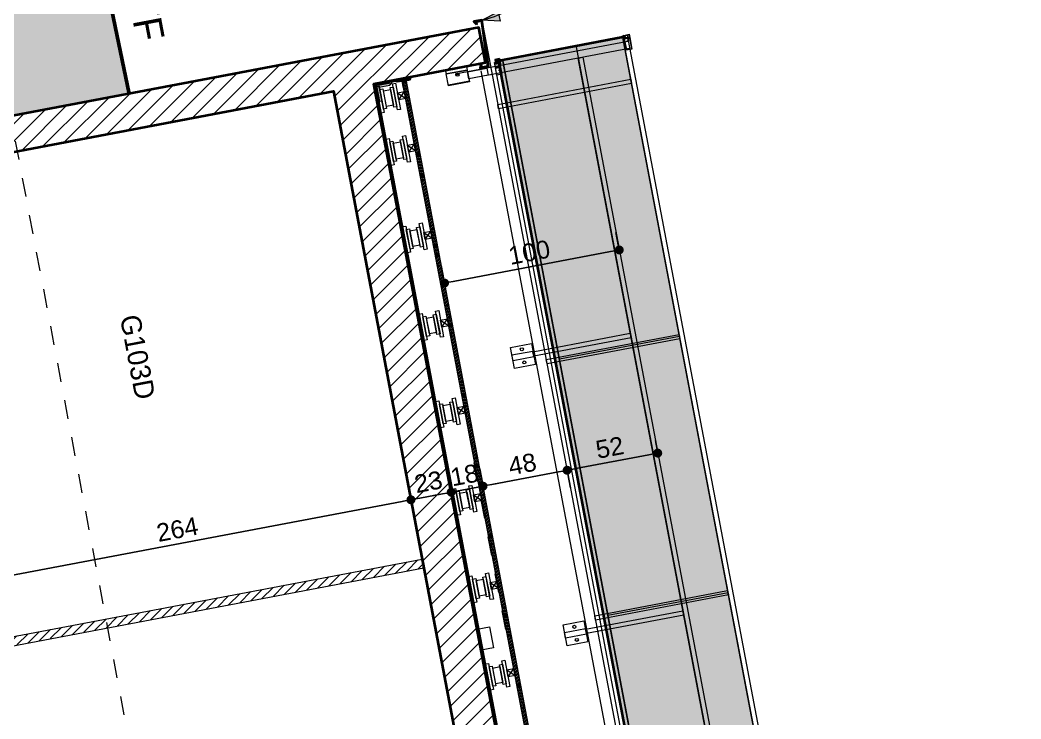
# Model space of a CAD drawing. Header units: centimetres. Extents: x 43491 to 84569, y -30699 to -11680.
# Drawn here: x 44318 to 44880, y -24973 to -24580 of the extents above; entities that cross this region are included whole.
import ezdxf

# ---------------------------------------------------------------- set-up
doc = ezdxf.new("R2010")
doc.units = ezdxf.units.CM
doc.header["$LTSCALE"] = 50.8
doc.header["$PDMODE"] = 1
doc.header["$PDSIZE"] = -2
doc.linetypes.add('Style de ligne -1', pattern=[0.41664, 0.20828, -0.20836])
doc.layers.get('0').update_dxf_attribs({"lineweight": 18})
for name, color, linetype, lineweight in [('0-PROJET-BOIS', 7, 'Continuous', 5), ('0-PROJET-COTATIONS', 7, 'Continuous', 13), ('0-PROJET-DESSINS CRÉES', 7, 'Continuous', 9), ('0-PROJET-Garde corps', 7, 'Continuous', 5), ('0-PROJET-ISOLATION', 7, 'Continuous', 13), ('0-PROJET-MUR BETON', 7, 'Continuous', 35), ('0-PROJET-MURS AGGLO', 7, 'Continuous', 5), ('0-PROJET-NGF', 7, 'Continuous', 5), ('0-PROJET-TEXTE', 7, 'Continuous', 5)]:
    doc.layers.add(name, color=color, linetype=linetype, lineweight=lineweight)
doc.styles.add('Futura Std Book', font='Futura Std Book')
doc.styles.add('Geneva', font='Geneva')
doc.styles.add('Helvetica', font='Helvetica')
doc.dimstyles.new('IS', dxfattribs={"dimtxt": 10.08724, "dimasz": 5.007446, "dimexe": 2, "dimexo": 10, "dimgap": 3, "dimtad": 1, "dimdec": 1, "dimtxsty": 'Helvetica', "dimblk": 'DOT', "dimblk1": 'DOT', "dimblk2": 'DOT', "dimcen": 0, "dimdle": 10, "dimazin": 0, "dimtfac": 0.8, "dimtdec": 1, "dimtix": 1, "dimtmove": 0, "dimatfit": 0, "dimldrblk": 'VW_FILLEDARROW-1', "dimfxl": 0, "dimfrac": 2, "dimtolj": 1, "dimarcsym": 0})

# ---------------------------------------------------------------- blocks, each defined once
blk = doc.blocks.new('Groupe-2-1')
at = {"layer": '0-PROJET-DESSINS CRÉES', "linetype": 'Continuous', "lineweight": 0}
blk.add_hatch(color=254, dxfattribs=at).paths.add_polyline_path([(5940.03, -47578.07), (5771.66, -46689.06), (5839.14, -46676.28), (6007.5, -47565.29)])
at = {"layer": '0-PROJET-DESSINS CRÉES', "color": 7, "linetype": 'Continuous', "lineweight": 13}
for p, q in [((5871.08, -46844.96), (5803.61, -46857.74)), ((5898.33, -46988.85), (5830.86, -47001.63))]:
    blk.add_line(p, q, dxfattribs=at)
at = {"layer": '0-PROJET-DESSINS CRÉES', "color": 7, "linetype": 'Continuous', "lineweight": 13, "flags": 128}
for points in [[(5940.03, -47578.07), (5771.66, -46689.06), (5839.14, -46676.28), (6007.5, -47565.29)], [(6007.5, -47565.29), (5839.1, -46676.08), (5841.7, -46675.59), (6010.1, -47564.8)], [(5936.96, -47576.11), (5769.25, -46690.55), (5771.85, -46690.05), (5939.56, -47575.61)]]:
    blk.add_lwpolyline(points, close=True, dxfattribs=at)
at = {"layer": '0-PROJET-DESSINS CRÉES', "color": 8, "linetype": 'Continuous', "lineweight": 5, "flags": 128}
for points in [[(5769.48, -46716.97), (5769.01, -46714.51), (5843.7, -46700.37), (5844.16, -46702.82)], [(5796.67, -46860.33), (5796.2, -46857.87), (5870.85, -46843.74), (5871.31, -46846.19)], [(5823.91, -47004.22), (5823.45, -47001.76), (5898.1, -46987.62), (5898.56, -46990.08)]]:
    blk.add_lwpolyline(points, close=True, dxfattribs=at)
blk = doc.blocks.new('Groupe-3-1')
at = {"layer": '0-PROJET-Garde corps', "color": 7, "linetype": 'Continuous', "lineweight": 5}
for p, q in [((5745.95, -46697.95), (5745.86, -46697.48)), ((5746.77, -46697.8), (5746.68, -46697.33))]:
    blk.add_line(p, q, dxfattribs=at)
at = {"layer": '0-PROJET-Garde corps', "color": 7, "linetype": 'Continuous', "lineweight": 5, "flags": 128}
for points in [[(5745.18, -46697.61), (5745.16, -46697.5), (5747.34, -46697.08), (5747.37, -46697.2)], [(5745.5, -46698.04), (5745.41, -46697.57), (5747.14, -46697.24), (5747.22, -46697.71)]]:
    blk.add_lwpolyline(points, close=True, dxfattribs=at)
blk = doc.blocks.new('Groupe-4-1')
at = {"layer": '0-PROJET-Garde corps', "color": 7}
blk.add_blockref('Groupe-3-1', (0, 0), dxfattribs=at)
blk = doc.blocks.new('Groupe-5-1')
at = {"layer": '0-PROJET-Garde corps', "color": 7, "linetype": 'Continuous', "lineweight": 5, "flags": 128}
for points in [[(5843.16, -46676.94), (5844.38, -46683.43), (5841.24, -46684.02), (5840.01, -46677.54)], [(5843, -46677.18), (5844.15, -46683.27), (5841.4, -46683.79), (5840.24, -46677.7)]]:
    blk.add_lwpolyline(points, close=True, dxfattribs=at)
blk = doc.blocks.new('Groupe-6-1')
at = {"layer": '0-PROJET-DESSINS CRÉES', "color": 7, "linetype": 'Continuous', "lineweight": 13, "flags": 128}
for points in [[(5769.89, -46688.79), (5767.29, -46689.28), (5767.7, -46691.44), (5770.1, -46690.99), (5770.39, -46692.51), (5769.15, -46692.75)], [(5769.93, -46688.99), (5767.52, -46689.44), (5767.86, -46691.21), (5770.26, -46690.76), (5770.63, -46692.67), (5769.19, -46692.95)]]:
    blk.add_lwpolyline(points, dxfattribs=at)
at = {"layer": '0-PROJET-Garde corps', "color": 8, "linetype": 'Continuous', "lineweight": 5}
for p, q in [((5767.84, -46690.04), (5840.34, -46676.31)), ((5767.88, -46690.28), (5840.38, -46676.55)), ((5767.93, -46690.53), (5840.43, -46676.8)), ((5770.46, -46693.26), (5767.68, -46693.79)), ((5770.58, -46693.89), (5767.8, -46694.42)), ((5753.08, -46701.55), (5741.29, -46703.78))]:
    blk.add_line(p, q, dxfattribs=at)
at = {"layer": '0-PROJET-Garde corps', "color": 7, "linetype": 'Continuous', "lineweight": 5}
blk.add_line((5839.82, -46675.74), (5839.11, -46676.26), dxfattribs=at)
at = {"layer": '0-PROJET-Garde corps', "color": 7, "linetype": 'Continuous', "lineweight": 5, "flags": 128}
for points in [[(5842.46, -46678.84), (5842.11, -46679.14), (5745.16, -46697.5)], [(5839.11, -46676.26), (5839.82, -46675.74), (5842.82, -46675.17), (5843.16, -46676.94), (5840.16, -46677.51), (5839.3, -46677.27)], [(5839.52, -46676.21), (5839.9, -46675.93), (5842.66, -46675.41), (5842.92, -46676.78), (5840.17, -46677.3), (5839.74, -46677.18)], [(5843.29, -46683.22), (5842.85, -46683.07), (5762.87, -46698.21)], [(5770.98, -46690.24), (5770.26, -46690.76), (5767.86, -46691.21), (5767.52, -46689.44), (5769.93, -46688.99), (5770.79, -46689.23)], [(5770.57, -46690.29), (5770.18, -46690.57), (5768.02, -46690.98), (5767.75, -46689.6), (5769.92, -46689.19), (5770.35, -46689.31)]]:
    blk.add_lwpolyline(points, dxfattribs=at)
for points in [[(5840.29, -46676.06), (5840.48, -46677.04), (5767.98, -46690.77), (5767.79, -46689.79)], [(5843.06, -46677.51), (5843.09, -46677.69), (5842.25, -46677.85), (5842.39, -46678.61), (5841.67, -46679.22), (5841.55, -46679.09), (5842.2, -46678.54), (5842.04, -46677.71)], [(5741.36, -46704.13), (5740.09, -46697.45), (5751.88, -46695.22), (5753.15, -46701.9)], [(5770.13, -46691.5), (5771.29, -46697.62), (5768.5, -46698.15), (5767.34, -46692.02)]]:
    blk.add_lwpolyline(points, close=True, dxfattribs=at)
at = {"layer": '0-PROJET-Garde corps', "color": 7, "linetype": 'Continuous', "lineweight": 13, "flags": 128}
for points in [[(5769.93, -46688.99), (5769.89, -46688.79), (5767.29, -46689.28), (5767.7, -46691.44), (5770.1, -46690.99), (5770.39, -46692.51), (5769.15, -46692.75), (5769.19, -46692.95), (5770.63, -46692.67), (5770.26, -46690.76), (5767.86, -46691.21), (5767.52, -46689.44)], [(5740.13, -46697.44), (5739.71, -46695.26), (5751.47, -46693.04), (5751.88, -46695.22)], [(5752.81, -46700.12), (5752.06, -46696.19), (5762.87, -46694.14), (5763.62, -46698.07)]]:
    blk.add_lwpolyline(points, close=True, dxfattribs=at)
at = {"layer": '0-PROJET-Garde corps', "color": 7, "linetype": 'Continuous', "lineweight": 5}
blk.add_circle((5770.04, -46695.47), 0.288, dxfattribs=at)
at = {"layer": '0-PROJET-DESSINS CRÉES', "color": 7}
blk.add_blockref('Groupe-4-1', (0, 0), dxfattribs=at)
at = {"layer": '0-PROJET-Garde corps', "color": 7}
blk.add_blockref('Groupe-5-1', (0, 0), dxfattribs=at)
blk = doc.blocks.new('Groupe-233-1')
at = {"layer": '0-PROJET-DESSINS CRÉES', "lineweight": 5, "flags": 128}
for points in [[(5773.02, -47026.79), (5775.81, -47041.52), (5774.12, -47041.84), (5771.33, -47027.1)], [(5763.81, -47028.53), (5766.6, -47043.27), (5764.91, -47043.59), (5762.12, -47028.85)], [(5765.89, -47030.04), (5767.98, -47041.1), (5766.25, -47041.42), (5764.16, -47030.37)], [(5770.15, -47030.38), (5771.83, -47039.22), (5767.82, -47039.98), (5766.15, -47031.14)], [(5771.68, -47028.95), (5773.77, -47040), (5772.04, -47040.33), (5769.95, -47029.28)]]:
    blk.add_lwpolyline(points, close=True, dxfattribs=at)
blk = doc.blocks.new('Groupe-234-1')
at = {"layer": '0-PROJET-DESSINS CRÉES', "color": 7, "linetype": 'Continuous', "lineweight": 13}
for p, q in [((5774.04, -47032.19), (5778.72, -47035.37)), ((5774.79, -47036.12), (5777.97, -47031.44))]:
    blk.add_line(p, q, dxfattribs=at)
at = {"layer": '0-PROJET-DESSINS CRÉES', "color": 7, "linetype": 'Continuous', "lineweight": 13, "flags": 128}
blk.add_lwpolyline([(5777.97, -47031.44), (5778.72, -47035.37), (5774.79, -47036.12), (5774.04, -47032.19)], close=True, dxfattribs=at)
blk = doc.blocks.new('Groupe-235-1')
at = {"layer": '0-PROJET-DESSINS CRÉES', "lineweight": 5, "flags": 128}
for points in [[(5754.51, -46979.4), (5757.3, -46994.14), (5755.61, -46994.46), (5752.82, -46979.72)], [(5756.59, -46980.92), (5758.68, -46991.97), (5756.95, -46992.3), (5754.85, -46981.24)], [(5760.85, -46981.25), (5762.52, -46990.1), (5758.52, -46990.86), (5756.84, -46982.01)], [(5762.38, -46979.82), (5764.47, -46990.87), (5762.73, -46991.2), (5760.64, -46980.15)], [(5763.72, -46977.66), (5766.51, -46992.4), (5764.82, -46992.72), (5762.03, -46977.98)]]:
    blk.add_lwpolyline(points, close=True, dxfattribs=at)
blk = doc.blocks.new('Groupe-236-1')
at = {"layer": '0-PROJET-DESSINS CRÉES', "color": 7, "linetype": 'Continuous', "lineweight": 13}
for p, q in [((5765.48, -46986.99), (5768.67, -46982.32)), ((5764.74, -46983.06), (5769.41, -46986.25))]:
    blk.add_line(p, q, dxfattribs=at)
at = {"layer": '0-PROJET-DESSINS CRÉES', "color": 7, "linetype": 'Continuous', "lineweight": 13, "flags": 128}
blk.add_lwpolyline([(5768.67, -46982.32), (5769.41, -46986.25), (5765.48, -46986.99), (5764.74, -46983.06)], close=True, dxfattribs=at)
blk = doc.blocks.new('Groupe-237-1')
at = {"layer": '0-PROJET-DESSINS CRÉES', "lineweight": 5, "flags": 128}
for points in [[(5745.2, -46930.27), (5747.99, -46945.01), (5746.3, -46945.33), (5743.51, -46930.59)], [(5747.28, -46931.79), (5749.38, -46942.84), (5747.64, -46943.17), (5745.55, -46932.12)], [(5753.07, -46930.69), (5755.16, -46941.75), (5753.43, -46942.08), (5751.34, -46931.02)], [(5754.41, -46928.53), (5757.2, -46943.27), (5755.51, -46943.59), (5752.72, -46928.85)], [(5751.55, -46932.13), (5753.22, -46940.97), (5749.21, -46941.73), (5747.54, -46932.89)]]:
    blk.add_lwpolyline(points, close=True, dxfattribs=at)
blk = doc.blocks.new('Groupe-238-1')
at = {"layer": '0-PROJET-DESSINS CRÉES', "color": 7, "linetype": 'Continuous', "lineweight": 13}
for p, q in [((5755.44, -46933.94), (5760.11, -46937.12)), ((5756.18, -46937.87), (5759.37, -46933.19))]:
    blk.add_line(p, q, dxfattribs=at)
at = {"layer": '0-PROJET-DESSINS CRÉES', "color": 7, "linetype": 'Continuous', "lineweight": 13, "flags": 128}
blk.add_lwpolyline([(5759.37, -46933.19), (5760.11, -46937.12), (5756.18, -46937.87), (5755.44, -46933.94)], close=True, dxfattribs=at)
blk = doc.blocks.new('Groupe-239-1')
at = {"layer": '0-PROJET-DESSINS CRÉES', "lineweight": 5, "flags": 128}
for points in [[(5735.9, -46881.15), (5738.69, -46895.89), (5737, -46896.21), (5734.21, -46881.47)], [(5745.11, -46879.4), (5747.9, -46894.14), (5746.21, -46894.46), (5743.42, -46879.72)], [(5737.98, -46882.66), (5740.07, -46893.72), (5738.34, -46894.04), (5736.25, -46882.99)], [(5742.24, -46883), (5743.92, -46891.84), (5739.91, -46892.6), (5738.24, -46883.76)], [(5743.77, -46881.57), (5745.86, -46892.62), (5744.13, -46892.95), (5742.03, -46881.9)]]:
    blk.add_lwpolyline(points, close=True, dxfattribs=at)
blk = doc.blocks.new('Groupe-240-1')
at = {"layer": '0-PROJET-DESSINS CRÉES', "color": 7, "linetype": 'Continuous', "lineweight": 13}
for p, q in [((5746.13, -46884.81), (5750.81, -46887.99)), ((5746.88, -46888.74), (5750.06, -46884.06))]:
    blk.add_line(p, q, dxfattribs=at)
at = {"layer": '0-PROJET-DESSINS CRÉES', "color": 7, "linetype": 'Continuous', "lineweight": 13, "flags": 128}
blk.add_lwpolyline([(5750.06, -46884.06), (5750.81, -46887.99), (5746.88, -46888.74), (5746.13, -46884.81)], close=True, dxfattribs=at)
blk = doc.blocks.new('Groupe-241-1')
at = {"layer": '0-PROJET-DESSINS CRÉES', "lineweight": 5, "flags": 128}
for points in [[(5735.81, -46830.28), (5738.6, -46845.02), (5736.91, -46845.34), (5734.12, -46830.6)], [(5726.59, -46832.02), (5729.38, -46846.76), (5727.69, -46847.08), (5724.91, -46832.34)], [(5728.68, -46833.54), (5730.77, -46844.59), (5729.04, -46844.92), (5726.94, -46833.86)], [(5732.94, -46833.87), (5734.61, -46842.72), (5730.61, -46843.47), (5728.93, -46834.63)], [(5734.47, -46832.44), (5736.56, -46843.49), (5734.82, -46843.82), (5732.73, -46832.77)]]:
    blk.add_lwpolyline(points, close=True, dxfattribs=at)
blk = doc.blocks.new('Groupe-242-1')
at = {"layer": '0-PROJET-DESSINS CRÉES', "color": 7, "linetype": 'Continuous', "lineweight": 13}
for p, q in [((5736.83, -46835.68), (5741.5, -46838.87)), ((5737.57, -46839.61), (5740.76, -46834.94))]:
    blk.add_line(p, q, dxfattribs=at)
at = {"layer": '0-PROJET-DESSINS CRÉES', "color": 7, "linetype": 'Continuous', "lineweight": 13, "flags": 128}
blk.add_lwpolyline([(5740.76, -46834.94), (5741.5, -46838.87), (5737.57, -46839.61), (5736.83, -46835.68)], close=True, dxfattribs=at)
blk = doc.blocks.new('Groupe-243-1')
at = {"layer": '0-PROJET-DESSINS CRÉES', "lineweight": 5, "flags": 128}
for points in [[(5717.29, -46782.89), (5720.08, -46797.63), (5718.39, -46797.95), (5715.6, -46783.21)], [(5719.37, -46784.41), (5721.47, -46795.46), (5719.73, -46795.79), (5717.64, -46784.74)], [(5723.64, -46784.75), (5725.31, -46793.59), (5721.3, -46794.35), (5719.63, -46785.51)], [(5725.16, -46783.31), (5727.25, -46794.37), (5725.52, -46794.7), (5723.43, -46783.64)], [(5726.5, -46781.15), (5729.29, -46795.89), (5727.6, -46796.21), (5724.81, -46781.47)]]:
    blk.add_lwpolyline(points, close=True, dxfattribs=at)
blk = doc.blocks.new('Groupe-244-1')
at = {"layer": '0-PROJET-DESSINS CRÉES', "color": 7, "linetype": 'Continuous', "lineweight": 13}
for p, q in [((5727.53, -46786.56), (5732.2, -46789.74)), ((5728.27, -46790.49), (5731.46, -46785.81))]:
    blk.add_line(p, q, dxfattribs=at)
at = {"layer": '0-PROJET-DESSINS CRÉES', "color": 7, "linetype": 'Continuous', "lineweight": 13, "flags": 128}
blk.add_lwpolyline([(5731.46, -46785.81), (5732.2, -46789.74), (5728.27, -46790.49), (5727.53, -46786.56)], close=True, dxfattribs=at)
blk = doc.blocks.new('Groupe-245-1')
at = {"layer": '0-PROJET-DESSINS CRÉES', "lineweight": 5, "flags": 128}
for points in [[(5707.99, -46733.77), (5710.78, -46748.51), (5709.09, -46748.83), (5706.3, -46734.09)], [(5715.86, -46734.19), (5717.95, -46745.24), (5716.22, -46745.57), (5714.12, -46734.51)], [(5717.2, -46732.02), (5719.99, -46746.76), (5718.3, -46747.08), (5715.51, -46732.34)], [(5710.07, -46735.28), (5712.16, -46746.34), (5710.43, -46746.66), (5708.34, -46735.61)], [(5714.33, -46735.62), (5716.01, -46744.46), (5712, -46745.22), (5710.32, -46736.38)]]:
    blk.add_lwpolyline(points, close=True, dxfattribs=at)
blk = doc.blocks.new('Groupe-246-1')
at = {"layer": '0-PROJET-DESSINS CRÉES', "color": 7, "linetype": 'Continuous', "lineweight": 13}
for p, q in [((5718.22, -46737.43), (5722.9, -46740.61)), ((5718.97, -46741.36), (5722.15, -46736.68))]:
    blk.add_line(p, q, dxfattribs=at)
at = {"layer": '0-PROJET-DESSINS CRÉES', "color": 7, "linetype": 'Continuous', "lineweight": 13, "flags": 128}
blk.add_lwpolyline([(5722.15, -46736.68), (5722.9, -46740.61), (5718.97, -46741.36), (5718.22, -46737.43)], close=True, dxfattribs=at)
blk = doc.blocks.new('Groupe-247-1')
at = {"layer": '0-PROJET-DESSINS CRÉES', "lineweight": 5, "flags": 128}
for points in [[(5703.52, -46719.41), (5700.73, -46704.67), (5702.42, -46704.35), (5705.21, -46719.09)], [(5704.86, -46717.25), (5702.76, -46706.2), (5704.5, -46705.87), (5706.59, -46716.92)], [(5706.43, -46715.81), (5704.75, -46706.96), (5708.76, -46706.2), (5710.44, -46715.05)], [(5710.65, -46716.15), (5708.55, -46705.1), (5710.29, -46704.77), (5712.38, -46715.82)], [(5712.73, -46717.67), (5709.94, -46702.93), (5711.63, -46702.61), (5714.42, -46717.35)]]:
    blk.add_lwpolyline(points, close=True, dxfattribs=at)
blk = doc.blocks.new('Groupe-248-1')
at = {"layer": '0-PROJET-DESSINS CRÉES', "color": 7, "linetype": 'Continuous', "lineweight": 13}
for p, q in [((5712.65, -46708.01), (5717.33, -46711.2)), ((5713.4, -46711.94), (5716.58, -46707.27))]:
    blk.add_line(p, q, dxfattribs=at)
at = {"layer": '0-PROJET-DESSINS CRÉES', "color": 7, "linetype": 'Continuous', "lineweight": 13, "flags": 128}
blk.add_lwpolyline([(5713.4, -46711.94), (5712.65, -46708.01), (5716.58, -46707.27), (5717.33, -46711.2)], close=True, dxfattribs=at)
blk = doc.blocks.new('Groupe-273-1')
at = {"layer": '0-PROJET-DESSINS CRÉES', "linetype": 'Continuous', "lineweight": 0}
blk.add_hatch(color=254, dxfattribs=at).paths.add_polyline_path([(5889.01, -47320.1), (5769.58, -46689.45), (5812.77, -46681.27), (5932.21, -47311.92)])
at = {"layer": '0-PROJET-DESSINS CRÉES', "color": 7, "linetype": 'Continuous', "lineweight": 13, "flags": 128}
for points in [[(5889.01, -47320.1), (5769.58, -46689.45), (5812.77, -46681.27), (5932.21, -47311.92)], [(5932.21, -47311.92), (5814.14, -46688.5), (5816.75, -46688.01), (5934.81, -47311.43)], [(5886.22, -47319.63), (5767.16, -46690.94), (5769.76, -46690.45), (5888.82, -47319.14)], [(5787.9, -46848.81), (5790.13, -46860.6), (5778.38, -46862.83), (5776.15, -46851.04)], [(5788.71, -46853.09), (5789.32, -46856.33), (5777.57, -46858.55), (5776.96, -46855.31)], [(5817.41, -47004.67), (5819.65, -47016.46), (5807.9, -47018.68), (5805.66, -47006.89)], [(5818.22, -47008.94), (5818.84, -47012.18), (5807.09, -47014.41), (5806.47, -47011.17)], [(5846.93, -47160.52), (5849.16, -47172.31), (5837.41, -47174.54), (5835.18, -47162.75)], [(5847.74, -47164.8), (5848.35, -47168.04), (5836.6, -47170.26), (5835.99, -47167.02)]]:
    blk.add_lwpolyline(points, close=True, dxfattribs=at)
at = {"layer": '0-PROJET-DESSINS CRÉES', "color": 8, "linetype": 'Continuous', "lineweight": 5, "flags": 128}
for points in [[(5789.25, -46855.94), (5788.78, -46853.48), (5843.43, -46843.13), (5843.89, -46845.59)], [(5818.76, -47011.79), (5818.3, -47009.33), (5872.94, -46998.98), (5873.41, -47001.44)], [(5848.28, -47167.64), (5847.81, -47165.19), (5902.46, -47154.84), (5902.92, -47157.3)]]:
    blk.add_lwpolyline(points, close=True, dxfattribs=at)
at = {"layer": '0-PROJET-DESSINS CRÉES', "color": 7, "linetype": 'Continuous', "lineweight": 13}
for centre in [(5782.51, -46852.12), (5783.9, -46859.49), (5812.02, -47007.98), (5813.42, -47015.35), (5841.54, -47163.83), (5842.93, -47171.2)]:
    blk.add_circle(centre, 0.876, dxfattribs=at)
blk = doc.blocks.new('Groupe-279-1')
at = {"layer": '0-PROJET-NGF', "linetype": 'Continuous', "lineweight": 0}
blk.add_hatch(color=7, dxfattribs=at).paths.add_polyline_path([(5770.39, -46667.72), (5760.05, -46667.18), (5769.27, -46662.48)])
at = {"layer": '0-PROJET-NGF', "color": 7, "lineweight": 5, "flags": 128}
blk.add_lwpolyline([(5760.05, -46667.18), (5761.85, -46666.79), (5763.63, -46666.32), (5765.38, -46665.76), (5767.11, -46665.11), (5768.8, -46664.38), (5770.45, -46663.57), (5772.06, -46662.67), (5773.63, -46661.7), (5775.14, -46660.66), (5776.6, -46659.54), (5778.01, -46658.35), (5779.35, -46657.09), (5780.64, -46655.77), (5781.85, -46654.38), (5783, -46652.94), (5784.07, -46651.45), (5785.07, -46649.9), (5786, -46648.31), (5786.84, -46646.67), (5787.6, -46644.99), (5788.28, -46643.28), (5788.87, -46641.54), (5789.38, -46639.77), (5789.8, -46637.97), (5790.13, -46636.16), (5790.38, -46634.34), (5790.53, -46632.5), (5790.59, -46630.66), (5790.56, -46628.82), (5790.44, -46626.98), (5790.24, -46625.15), (5789.94, -46623.33), (5789.55, -46621.53), (5789.08, -46619.75), (5788.51, -46618), (5787.87, -46616.28), (5787.14, -46614.59), (5786.32, -46612.93), (5785.43, -46611.32), (5784.46, -46609.76), (5783.41, -46608.24), (5782.3, -46606.78), (5781.11, -46605.37), (5779.85, -46604.03), (5778.53, -46602.75), (5777.14, -46601.53), (5775.7, -46600.38), (5774.21, -46599.31), (5772.66, -46598.31), (5771.06, -46597.39), (5769.43, -46596.54), (5767.75, -46595.78), (5766.04, -46595.1), (5764.3, -46594.51), (5762.53, -46594), (5760.73, -46593.58), (5758.92, -46593.25), (5757.09, -46593.01), (5755.26, -46592.85), (5753.42, -46592.79), (5751.58, -46592.82), (5749.74, -46592.94), (5747.91, -46593.15), (5746.09, -46593.44)], dxfattribs=at)
at = {"layer": '0-PROJET-NGF', "color": 7, "linetype": 'Continuous', "lineweight": 5, "flags": 128}
blk.add_lwpolyline([(5770.39, -46667.72), (5760.05, -46667.18), (5769.27, -46662.48)], close=True, dxfattribs=at)
at = {"layer": '0-PROJET-NGF', "color": 7, "insert": (5767.51, -46602.03), "char_height": 12.586, "attachment_point": 1, "rotation": 280.7176, "line_spacing_factor": 0.962448, "style": 'Futura Std Book'}
blk.add_mtext('205,00', dxfattribs=at)
blk = doc.blocks.new('_DOT')
at = {"color": 0, "linetype": 'ByBlock', "lineweight": -2}
blk.add_line((-0.5, 0), (-1, 0), dxfattribs=at)
at = {"color": 0, "linetype": 'ByBlock', "const_width": 0.5}
blk.add_lwpolyline([(-0.25, 0, 1), (0.25, 0, 1)], format="xyb", close=True, dxfattribs=at)
blk = doc.blocks.new('*D320')
at = {"layer": '0-PROJET-COTATIONS', "color": 0, "linetype": 'Continuous', "lineweight": -2}
for p, q in [((44532.23, -24850.64), (44282.68, -24897.89)), ((44538.22, -24855.4), (44536.77, -24847.74)), ((44279.62, -24908.65), (44277.38, -24896.86))]:
    blk.add_line(p, q, dxfattribs=at)
at = {"layer": 'Defpoints', "color": 0}
for p in [(44540.09, -24865.23), (44277.76, -24898.83), (44290.47, -24965.96)]:
    blk.add_point(p, dxfattribs=at)
at = {"layer": '0-PROJET-COTATIONS', "color": 0, "lineweight": -2, "xscale": 5.007446289062499, "yscale": 5.007446289062499, "zscale": 5.007446289062499}
for p, rotation in [((44537.15, -24849.7), 10.72359474388456), ((44277.76, -24898.83), 190.7235947438845)]:
    blk.add_blockref('_DOT', p, dxfattribs=dict(at, rotation=rotation))
at = {"layer": '0-PROJET-COTATIONS', "color": 0, "lineweight": 5, "insert": (44405.95, -24866.36), "char_height": 10.087, "attachment_point": 5, "rotation": 10.7236, "style": 'Helvetica'}
blk.add_mtext('\\A1;264', dxfattribs=at)
blk = doc.blocks.new('VW_FILLEDARROW-1')
at = {"linetype": 'Continuous', "lineweight": 0}
blk.add_hatch(color=0, dxfattribs=at).paths.add_polyline_path([(-2, 0.54), (0, 0), (-2, -0.54)])
at = {"color": 0, "linetype": 'Continuous', "lineweight": 5, "flags": 128}
blk.add_lwpolyline([(-2, 0.54), (0, 0), (-2, -0.54)], close=True, dxfattribs=at)
blk = doc.blocks.new('*D321')
at = {"layer": '0-PROJET-COTATIONS', "color": 0, "linetype": 'Continuous', "lineweight": -2}
for p, q in [((44561.6, -24855.25), (44559.37, -24843.46)), ((44538.22, -24855.4), (44536.77, -24847.74)), ((44554.82, -24846.36), (44542.07, -24848.77))]:
    blk.add_line(p, q, dxfattribs=at)
at = {"layer": 'Defpoints', "color": 0}
for p in [(44537.15, -24849.7), (44540.09, -24865.23), (44566.66, -24881.94)]:
    blk.add_point(p, dxfattribs=at)
at = {"layer": '0-PROJET-COTATIONS', "color": 0, "lineweight": -2, "xscale": 5.007446289062499, "yscale": 5.007446289062499, "zscale": 5.007446289062499}
for p, rotation in [((44559.74, -24845.42), 10.72359474388558), ((44537.15, -24849.7), 190.7235947438856)]:
    blk.add_blockref('_DOT', p, dxfattribs=dict(at, rotation=rotation))
at = {"layer": '0-PROJET-COTATIONS', "color": 0, "lineweight": 5, "insert": (44546.95, -24839.66), "char_height": 10.087, "attachment_point": 5, "rotation": 10.7236, "style": 'Helvetica'}
blk.add_mtext('\\A1;23', dxfattribs=at)
blk = doc.blocks.new('*D322')
at = {"layer": '0-PROJET-COTATIONS', "color": 0, "linetype": 'Continuous', "lineweight": -2}
for p, q in [((44575.78, -24832.21), (44578.01, -24844)), ((44582.56, -24841.1), (44587.48, -24840.17)), ((44561.6, -24855.25), (44559.37, -24843.46)), ((44577.64, -24842.03), (44559.74, -24845.42)), ((44554.82, -24846.36), (44549.9, -24847.29))]:
    blk.add_line(p, q, dxfattribs=at)
at = {"layer": 'Defpoints', "color": 0}
for p in [(44571.89, -24811.68), (44559.74, -24845.42), (44566.66, -24881.94)]:
    blk.add_point(p, dxfattribs=at)
at = {"layer": '0-PROJET-COTATIONS', "color": 0, "lineweight": -2, "xscale": 5.007446289062499, "yscale": 5.007446289062499, "zscale": 5.007446289062499}
for p, rotation in [((44577.64, -24842.03), 190.7235947438826), ((44559.74, -24845.42), 10.72359474388269)]:
    blk.add_blockref('_DOT', p, dxfattribs=dict(at, rotation=rotation))
at = {"layer": '0-PROJET-COTATIONS', "color": 0, "lineweight": 5, "insert": (44567.2, -24835.83), "char_height": 10.087, "attachment_point": 5, "rotation": 10.7236, "style": 'Helvetica'}
blk.add_mtext('\\A1;18', dxfattribs=at)
blk = doc.blocks.new('*D323')
at = {"layer": '0-PROJET-COTATIONS', "color": 0, "linetype": 'Continuous', "lineweight": -2}
for p, q in [((44575.78, -24832.21), (44578.01, -24844)), ((44619.93, -24834.03), (44582.56, -24841.1)), ((44626.71, -24842.92), (44624.48, -24831.13))]:
    blk.add_line(p, q, dxfattribs=at)
at = {"layer": 'Defpoints', "color": 0}
for p in [(44571.89, -24811.68), (44577.64, -24842.03), (44629.92, -24859.87)]:
    blk.add_point(p, dxfattribs=at)
at = {"layer": '0-PROJET-COTATIONS', "color": 0, "lineweight": -2, "xscale": 5.007446289062499, "yscale": 5.007446289062499, "zscale": 5.007446289062499}
for p, rotation in [((44624.85, -24833.09), 10.72359474388093), ((44577.64, -24842.03), 190.7235947438809)]:
    blk.add_blockref('_DOT', p, dxfattribs=dict(at, rotation=rotation))
at = {"layer": '0-PROJET-COTATIONS', "color": 0, "lineweight": 5, "insert": (44599.75, -24829.66), "char_height": 10.087, "attachment_point": 5, "rotation": 10.7236, "style": 'Helvetica'}
blk.add_mtext('\\A1;48', dxfattribs=at)
blk = doc.blocks.new('*D324')
at = {"layer": '0-PROJET-COTATIONS', "color": 0, "linetype": 'Continuous', "lineweight": -2}
for p, q in [((44674.41, -24816.36), (44675.38, -24821.49)), ((44670.83, -24824.39), (44629.77, -24832.16)), ((44626.71, -24842.92), (44624.48, -24831.13))]:
    blk.add_line(p, q, dxfattribs=at)
at = {"layer": 'Defpoints', "color": 0}
for p in [(44676.27, -24826.19), (44624.85, -24833.09), (44629.92, -24859.87)]:
    blk.add_point(p, dxfattribs=at)
at = {"layer": '0-PROJET-COTATIONS', "color": 0, "lineweight": -2, "xscale": 5.007446289062499, "yscale": 5.007446289062499, "zscale": 5.007446289062499}
for p, rotation in [((44675.75, -24823.45), 10.72359474388587), ((44624.85, -24833.09), 190.7235947438859)]:
    blk.add_blockref('_DOT', p, dxfattribs=dict(at, rotation=rotation))
at = {"layer": '0-PROJET-COTATIONS', "color": 0, "lineweight": 5, "insert": (44648.8, -24820.37), "char_height": 10.087, "attachment_point": 5, "rotation": 10.7236, "style": 'Helvetica'}
blk.add_mtext('\\A1;52', dxfattribs=at)
blk = doc.blocks.new('*D325')
at = {"layer": '0-PROJET-COTATIONS', "color": 0, "linetype": 'Continuous', "lineweight": -2}
for p, q in [((44652.28, -24699.51), (44654.52, -24711.3)), ((44560.95, -24726.99), (44649.22, -24710.27)), ((44554.17, -24718.09), (44556.4, -24729.88))]:
    blk.add_line(p, q, dxfattribs=at)
at = {"layer": 'Defpoints', "color": 0}
for p in [(44541.54, -24651.43), (44645.92, -24665.94), (44654.14, -24709.34)]:
    blk.add_point(p, dxfattribs=at)
at = {"layer": '0-PROJET-COTATIONS', "color": 0, "lineweight": -2, "xscale": 5.007446289062499, "yscale": 5.007446289062499, "zscale": 5.007446289062499}
for p, rotation in [((44654.14, -24709.34), 10.72359474388399), ((44556.03, -24727.92), 190.723594743884)]:
    blk.add_blockref('_DOT', p, dxfattribs=dict(at, rotation=rotation))
at = {"layer": '0-PROJET-COTATIONS', "color": 0, "lineweight": 5, "insert": (44603.59, -24710.72), "char_height": 10.087, "attachment_point": 5, "rotation": 10.7236, "style": 'Helvetica'}
blk.add_mtext('\\A1;100', dxfattribs=at)

msp = doc.modelspace()

# ---------------------------------------------------------------- hatches: boundary and pattern name
at = {"layer": '0-PROJET-BOIS', "linetype": 'Continuous', "lineweight": 5}
h = msp.add_hatch(dxfattribs=at)
h.set_pattern_fill('bois 45', color=9, style=0, pattern_type=2)
h.set_pattern_definition([(45, (38816.9114, 22086.9576), (0, -1), [])])
h.paths.add_polyline_path([(44534.25, -24613.55), (44654.49, -25248.47), (44652.52, -25248.84), (44532.28, -24613.93)])
at = {"layer": '0-PROJET-DESSINS CRÉES', "linetype": 'Continuous', "lineweight": 18}
h = msp.add_hatch(dxfattribs=at)
h.set_pattern_fill('Sable-3', color=252, style=0, pattern_type=2)
h.set_pattern_definition([(-57.3808, (805976.2092, -272820.6966), (-2.526815418, -1.61715919), [0.004, -7.996]), (-45, (805975.3686, -272820.373), (-1.828799997, -1.828799997), [0.025863138, -2.560450621]), (-45, (805975.4879, -272821.1308), (-1.828799997, -1.828799997), [0.025863138, -2.560450621]), (-45, (805975.9217, -272819.2517), (-1.828799997, -1.828799997), [0.025863138, -2.560450621]), (-45, (805975.1149, -272819.8067), (-1.828799997, -1.828799997), [0.025863138, -2.560450621]), (-45, (805974.6815, -272820.2255), (-1.828799997, -1.828799997), [0.025863138, -2.560450621]), (-45, (805975.0109, -272820.8527), (-1.828799997, -1.828799997), [0.025863138, -2.560450621]), (-45, (805977.0952, -272820.309), (-1.828799997, -1.828799997), [0.025863138, -2.560450621]), (-45, (805975.699, -272821.437), (-1.828799997, -1.828799997), [0.064657844, -2.5216559146]), (-45, (805976.382, -272820.2206), (-1.828799997, -1.828799997), [0.025863138, -2.560450621]), (-45, (805975.1338, -272819.3063), (-1.828799997, -1.828799997), [0.025863138, -2.560450621]), (-45, (805976.461, -272819.7396), (-1.828799997, -1.828799997), [0.064657844, -2.5216559146]), (-45, (805974.175, -272820.5307), (-1.828799997, -1.828799997), [0.025863138, -2.560450621]), (-45, (805975.7221, -272820.116), (-1.828799997, -1.828799997), [0.064657844, -2.5216559146]), (-45, (805974.378, -272819.6533), (-1.828799997, -1.828799997), [0.064657844, -2.5216559146])])
h.paths.add_polyline_path([(44312.25, -24634.23), (44378.99, -24621.59), (44318.41, -24330.72), (44097.95, -23662.58), (44108.15, -23716.41), (44172.06, -24161.38)])
at = {"layer": '0-PROJET-DESSINS CRÉES', "linetype": 'Continuous', "lineweight": 0}
msp.add_hatch(color=7, dxfattribs=at).paths.add_polyline_path([(44573.9, -24582.42), (44574.11, -24582.26), (44573.03, -24581.22), (44576.73, -24580.52), (44580.39, -24606.25), (44576.38, -24607), (44576.72, -24605.14), (44576.49, -24605.18), (44576.07, -24607.31), (44580.66, -24606.44), (44576.96, -24580.22), (44572.49, -24581.07)])
at = {"layer": '0-PROJET-ISOLATION', "linetype": 'Continuous', "lineweight": 0}
for points in [[(44524.27, -24614.43), (44524.46, -24615.41), (44517.45, -24616.73), (44517.27, -24615.75)], [(44536.9, -24612.03), (44526.2, -24614.07), (44524.74, -24615.86), (44519.02, -24616.95), (44519.21, -24617.93), (44525.29, -24616.78), (44526.76, -24614.97), (44537, -24613.03)], [(44516.29, -24615.94), (44517.27, -24615.76), (44638.01, -25253.35), (44637.03, -25253.53)], [(44518.04, -24617.13), (44519.02, -24616.95), (44520.71, -24625.85), (44519.72, -24626.04)]]:
    msp.add_hatch(color=255, dxfattribs=at).paths.add_polyline_path(points)
at = {"layer": '0-PROJET-MUR BETON', "linetype": 'Continuous', "lineweight": 5}
h = msp.add_hatch(dxfattribs=at)
h.set_pattern_fill('hachure A', style=0, pattern_type=2)
h.set_pattern_definition([(45, (38816.9114, 22086.9576), (5.2916667, -4.4097222), [])])
h.paths.add_polyline_path([(44745.83, -26002.43), (44797.36, -25992.67), (44794.01, -25974.99), (44774.36, -25978.71), (44640.88, -25273.87), (44703.62, -25261.99), (44699.77, -25241.65), (44637.03, -25253.53), (44516.29, -24615.94), (44579.03, -24604.06), (44575.3, -24584.41), (43908, -24710.79), (43905.77, -24731.56), (43962.04, -24720.91), (44114.62, -25526.59), (44059.76, -25536.98), (44057.52, -25557.75), (44118.34, -25546.24), (44220.12, -26083.67), (44168.83, -26093.38), (44166.82, -26112.08)])
h.paths.add_polyline_path([(44232.89, -26081.25), (44131.11, -25543.82), (44369.01, -25498.77), (44470.79, -26036.2)])
h.paths.add_polyline_path([(44127.39, -25524.17), (43974.81, -24718.49), (44212.71, -24673.43), (44365.29, -25479.11)])
h.paths.add_polyline_path([(44386.88, -25475.03), (44234.3, -24669.35), (44493.69, -24620.22), (44646.27, -25425.9)])
h.paths.add_polyline_path([(44492.38, -26032.11), (44390.6, -25494.68), (44649.99, -25445.55), (44751.76, -25982.99)])
at = {"layer": '0-PROJET-MURS AGGLO', "linetype": 'Continuous', "lineweight": 18}
h = msp.add_hatch(dxfattribs=at)
h.set_pattern_fill('50_béton', style=0, pattern_type=2)
h.set_pattern_definition([(45, (38816.9114, 22086.9576), (2.42534722, -2.64583333), [])])
h.paths.add_polyline_path([(44284.07, -24932.18), (44285, -24937.09), (44544.39, -24887.97), (44543.46, -24883.05)])

# ---------------------------------------------------------------- linework, layer by layer
at = {"color": 1, "linetype": 'Style de ligne -1', "lineweight": 5, "flags": 128}
msp.add_lwpolyline([(45218.61, -29848.84), (45147.81, -29421.26), (45087.9, -28889.93), (45046.67, -28564.73), (44944.41, -27890.42), (44810.6, -27183.83), (44693.42, -26565.08), (44547.25, -25793.21), (44385.94, -25022.04), (44312.93, -24636.52), (44172.06, -24161.38), (44108.15, -23716.41), (44067.37, -23501.09), (43946.42, -23131.15)], dxfattribs=at)
at = {"layer": '0-PROJET-BOIS', "lineweight": 13, "flags": 128}
msp.add_lwpolyline([(44534.25, -24613.55), (44654.49, -25248.47), (44652.52, -25248.84), (44532.28, -24613.93)], close=True, dxfattribs=at)
at = {"layer": '0-PROJET-DESSINS CRÉES', "color": 7, "linetype": 'Continuous', "lineweight": 50}
msp.add_line((44319.71, -24337.6), (44378.99, -24621.59), dxfattribs=at)
at = {"layer": '0-PROJET-DESSINS CRÉES', "color": 7, "linetype": 'Continuous', "lineweight": 13}
for p, q in [((44576.96, -24580.22), (44877.82, -26168.88)), ((44576.33, -24608.64), (44696.33, -25242.3))]:
    msp.add_line(p, q, dxfattribs=at)
at = {"layer": '0-PROJET-DESSINS CRÉES', "color": 7, "linetype": 'Style de ligne -1', "lineweight": 13}
msp.add_line((44590.37, -24922.53), (44571.02, -24820.35), dxfattribs=at)
at = {"layer": '0-PROJET-DESSINS CRÉES', "linetype": 'Continuous', "lineweight": 5, "flags": 128}
msp.add_lwpolyline([(44312.25, -24634.23), (44378.99, -24621.59), (44318.41, -24330.72), (44097.95, -23662.58), (44108.15, -23716.41), (44172.06, -24161.38)], close=True, dxfattribs=at)
at = {"layer": '0-PROJET-DESSINS CRÉES', "color": 7, "linetype": 'Continuous', "lineweight": 35, "flags": 128}
msp.add_lwpolyline([(44573.9, -24582.42), (44574.11, -24582.26), (44573.03, -24581.22), (44576.73, -24580.52), (44580.39, -24606.25), (44576.38, -24607), (44576.72, -24605.14), (44576.49, -24605.18), (44576.07, -24607.31), (44580.66, -24606.44), (44576.96, -24580.22), (44572.49, -24581.07)], close=True, dxfattribs=at)
at = {"layer": '0-PROJET-DESSINS CRÉES', "color": 7, "linetype": 'Continuous', "lineweight": 5, "flags": 128}
msp.add_lwpolyline([(44536.65, -24613.62), (44536.54, -24613.71), (44535.8, -24612.38), (44533.55, -24612.81), (44533.33, -24614.4), (44532.41, -24614.57), (44533.15, -24618.52), (44533.01, -24618.55), (44532.26, -24614.6), (44529.31, -24615.16), (44529.19, -24614.51), (44530.17, -24614.32), (44530.2, -24614.47), (44529.36, -24614.63), (44529.43, -24614.98), (44533.21, -24614.27), (44533.27, -24613.89), (44532.9, -24613.96), (44532.87, -24613.81), (44533.29, -24613.73), (44533.44, -24612.69), (44535.88, -24612.23)], close=True, dxfattribs=at)
at = {"layer": '0-PROJET-DESSINS CRÉES', "color": 7, "linetype": 'Continuous', "lineweight": 13, "flags": 128}
for points in [[(44537.36, -24612.14), (44537.27, -24612.1), (44536.64, -24613.74), (44533.45, -24614.34), (44533.47, -24614.44), (44536.71, -24613.83)], [(44576.56, -24934.22), (44574.33, -24922.44), (44581.28, -24921.12), (44583.51, -24932.91)]]:
    msp.add_lwpolyline(points, close=True, dxfattribs=at)
at = {"layer": '0-PROJET-DESSINS CRÉES', "color": 7, "linetype": 'Continuous', "lineweight": 13}
msp.add_circle((44563.28, -24610.92), 0.876, dxfattribs=at)
at = {"layer": '0-PROJET-ISOLATION', "flags": 128}
for points in [[(44524.27, -24614.43), (44524.46, -24615.41), (44517.45, -24616.73), (44517.27, -24615.75)], [(44536.9, -24612.03), (44526.2, -24614.07), (44524.74, -24615.86), (44519.02, -24616.95), (44519.21, -24617.93), (44525.29, -24616.78), (44526.76, -24614.97), (44537, -24613.03)], [(44516.29, -24615.94), (44517.27, -24615.76), (44638.01, -25253.35), (44637.03, -25253.53)], [(44518.04, -24617.13), (44519.02, -24616.95), (44520.71, -24625.85), (44519.72, -24626.04)]]:
    msp.add_lwpolyline(points, close=True, dxfattribs=at)
at = {"layer": '0-PROJET-MUR BETON', "flags": 128}
for points in [[(44745.83, -26002.43), (44797.36, -25992.67), (44794.01, -25974.99), (44774.36, -25978.71), (44640.88, -25273.87), (44703.62, -25261.99), (44699.77, -25241.65), (44637.03, -25253.53), (44516.29, -24615.94), (44579.03, -24604.06), (44575.3, -24584.41), (43908, -24710.79), (43905.77, -24731.56), (43962.04, -24720.91), (44114.62, -25526.59), (44059.76, -25536.98), (44057.52, -25557.75), (44118.34, -25546.24), (44220.12, -26083.67), (44168.83, -26093.38), (44166.82, -26112.08)], [(44386.88, -25475.03), (44234.3, -24669.35), (44493.69, -24620.22), (44646.27, -25425.9)]]:
    msp.add_lwpolyline(points, close=True, dxfattribs=at)
at = {"layer": '0-PROJET-MURS AGGLO', "color": 7, "linetype": 'Continuous', "lineweight": 18}
for p, q in [((44284.07, -24932.18), (44543.46, -24883.05)), ((44285, -24937.09), (44544.39, -24887.97))]:
    msp.add_line(p, q, dxfattribs=at)
at = {"layer": '0-PROJET-MURS AGGLO', "color": 7, "linetype": 'Continuous', "lineweight": 5}
for p, q in [((44284.07, -24932.18), (44543.46, -24883.05)), ((44544.39, -24887.97), (44543.46, -24883.05)), ((44285, -24937.09), (44544.39, -24887.97))]:
    msp.add_line(p, q, dxfattribs=at)

# ---------------------------------------------------------------- block references
at = {"layer": '0-PROJET-DESSINS CRÉES'}
for name in ['Groupe-247-1', 'Groupe-245-1', 'Groupe-243-1', 'Groupe-241-1', 'Groupe-239-1', 'Groupe-237-1', 'Groupe-235-1', 'Groupe-233-1']:
    msp.add_blockref(name, (38816.91, 22086.96), dxfattribs=at)
at = {"layer": '0-PROJET-DESSINS CRÉES', "color": 7}
for name in ['Groupe-248-1', 'Groupe-246-1', 'Groupe-244-1', 'Groupe-242-1', 'Groupe-240-1', 'Groupe-238-1', 'Groupe-236-1', 'Groupe-234-1']:
    msp.add_blockref(name, (38816.91, 22086.96), dxfattribs=at)
at = {"layer": '0-PROJET-Garde corps', "color": 7}
for name in ['Groupe-6-1', 'Groupe-2-1', 'Groupe-273-1']:
    msp.add_blockref(name, (38816.91, 22086.96), dxfattribs=at)
at = {"layer": '0-PROJET-NGF', "color": 7}
msp.add_blockref('Groupe-279-1', (38816.91, 22086.96), dxfattribs=at)

# ---------------------------------------------------------------- texts
at = {"layer": '0-PROJET-TEXTE', "color": 7, "insert": (44396.54, -24577.29), "char_height": 15.985, "width": 68.9566, "attachment_point": 2, "rotation": 280.7176, "line_spacing_factor": 1.060906, "style": 'Geneva'}
msp.add_mtext('TF', dxfattribs=at)
at = {"layer": '0-PROJET-TEXTE', "color": 7, "insert": (44389.27, -24768.43), "char_height": 11.327, "attachment_point": 2, "rotation": 280.7236, "line_spacing_factor": 0.962448, "style": 'Futura Std Book'}
msp.add_mtext('G103D', dxfattribs=at)

# ---------------------------------------------------------------- dimensions: what is measured, and where the dimension line sits
at = {"layer": '0-PROJET-COTATIONS', "color": 7, "linetype": 'Continuous', "lineweight": 5}
for base, p1, p2, picture, middle in [((44654.14, -24709.34), (44541.54, -24651.43), (44645.92, -24665.94), '*D325', (44603.59, -24710.72)), ((44559.74, -24845.42), (44571.89, -24811.68), (44566.66, -24881.94), '*D322', (44567.2, -24835.83)), ((44577.64, -24842.03), (44629.92, -24859.87), (44571.89, -24811.68), '*D323', (44599.75, -24829.66)), ((44624.85, -24833.09), (44676.27, -24826.19), (44629.92, -24859.87), '*D324', (44648.8, -24820.37)), ((44537.15, -24849.7), (44566.66, -24881.94), (44540.09, -24865.23), '*D321', (44546.95, -24839.66)), ((44277.76, -24898.83), (44540.09, -24865.23), (44290.47, -24965.96), '*D320', (44405.95, -24866.36))]:
    dim = msp.add_linear_dim(base=base, p1=p1, p2=p2, angle=10.7236, dimstyle='IS', override={"dimtxt": 10.08724, "dimdec": 0, "dimpost": '<>', "dimtxsty": 'Helvetica', "dimtmove": 2}, dxfattribs=at)
    dim.commit()
    dim.dimension.update_dxf_attribs({"geometry": picture, "text_midpoint": middle})

doc.saveas('drawing.dxf')
